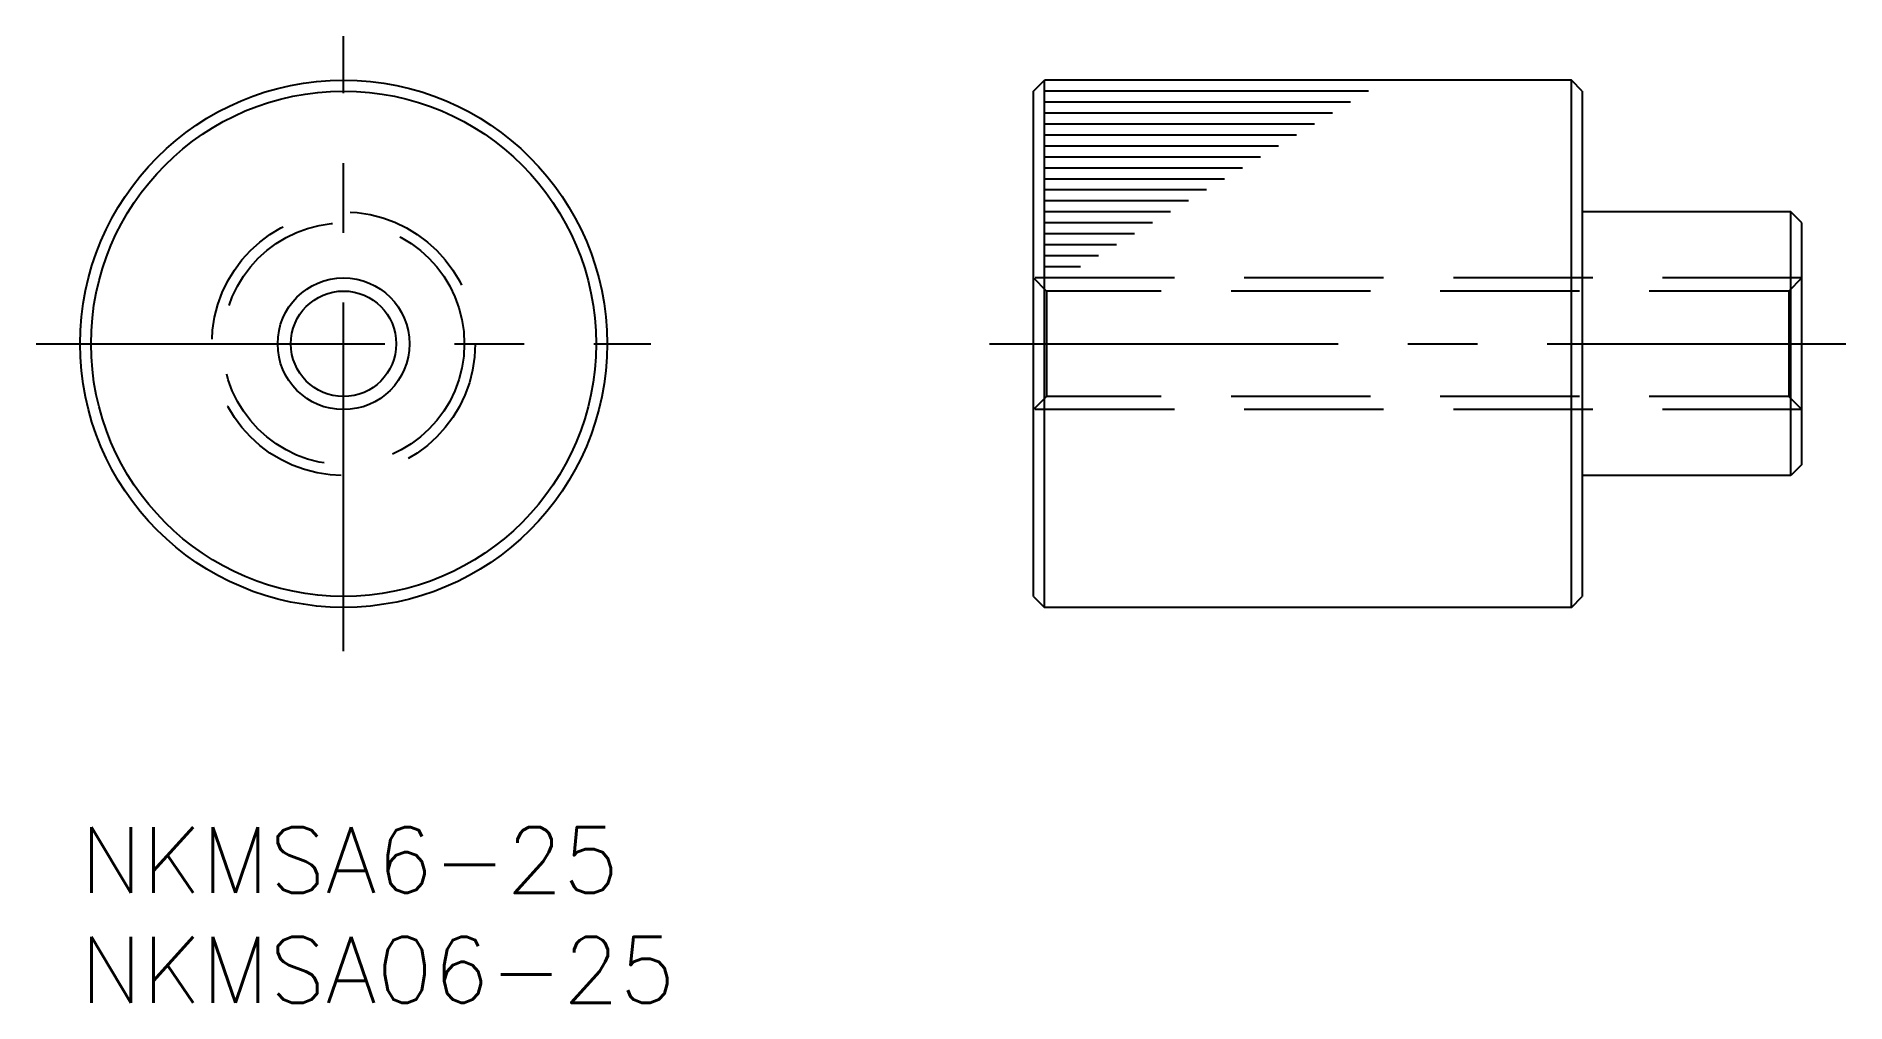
# Model space of a CAD drawing. Extents: x -2 to 80.4, y -8 to 36.
import ezdxf

# ---------------------------------------------------------------- set-up
doc = ezdxf.new("R2010")
doc.units = 0
doc.header["$LTSCALE"] = 0.5
doc.linetypes.add('CENTER', pattern=[50.8, 31.75, -6.35, 6.35, -6.35])
doc.linetypes.add('DASHED', pattern=[19.05, 12.7, -6.35])
for name, color, linetype in [('MSM_CENTER', 1, 'CENTER'), ('MSM_CONTINUOUS', 7, 'CONTINUOUS'), ('MSM_DASHED', 4, 'DASHED'), ('MSM_NARROW', 5, 'CONTINUOUS'), ('MSM_PART_NUMBER', 7, 'CONTINUOUS')]:
    doc.layers.add(name, color=color, linetype=linetype)
doc.styles.get("Standard").update_dxf_attribs({"font": 'txt.shx', "height": 3, "bigfont": 'bigfont.shx'})

# ---------------------------------------------------------------- blocks, each defined once
blk = doc.blocks.new('*U2')
at = {"layer": 'MSM_PART_NUMBER'}
blk.add_text('NKMSA6-25', height=3, dxfattribs=at).set_placement((0, -3))
blk = doc.blocks.new('*U3')
at = {"layer": 'MSM_PART_NUMBER'}
blk.add_text('NKMSA06-25', height=3, dxfattribs=at).set_placement((0, -8))

msp = doc.modelspace()

# ---------------------------------------------------------------- linework, layer by layer
at = {"layer": 'MSM_CENTER'}
for p, q in [((12, 8), (12, 36)), ((-2, 22), (26, 22)), ((41.421, 22), (80.421, 22))]:
    msp.add_line(p, q, dxfattribs=at)
at = {"layer": 'MSM_CONTINUOUS'}
for p, q in [((43.421, 33.5), (43.921, 34)), ((43.921, 10), (43.921, 34)), ((67.921, 34), (43.921, 34)), ((67.921, 10), (67.921, 34)), ((68.421, 33.5), (67.921, 34)), ((43.421, 10.5), (43.421, 33.5)), ((68.421, 33.5), (68.421, 10.5)), ((77.921, 28), (68.421, 28)), ((77.921, 16), (77.921, 28)), ((78.421, 27.5), (77.921, 28)), ((78.421, 16.5), (78.421, 27.5)), ((78.421, 16.5), (77.921, 16)), ((77.921, 16), (68.421, 16)), ((43.421, 10.5), (43.921, 10)), ((67.921, 10), (43.921, 10)), ((67.921, 10), (68.421, 10.5))]:
    msp.add_line(p, q, dxfattribs=at)
for radius in [12, 11.5, 2.4]:
    msp.add_circle((12, 22), radius, dxfattribs=at)
at = {"layer": 'MSM_DASHED'}
for p, q in [((78.421, 25), (43.421, 25)), ((44.021, 24.4), (43.421, 25)), ((77.821, 24.4), (78.421, 25)), ((44.021, 24.4), (44.021, 19.6)), ((77.821, 24.4), (44.021, 24.4)), ((77.821, 24.4), (77.821, 19.6)), ((44.021, 19.6), (43.421, 19)), ((78.421, 19), (43.421, 19)), ((77.821, 19.6), (44.021, 19.6)), ((77.821, 19.6), (78.421, 19))]:
    msp.add_line(p, q, dxfattribs=at)
for radius in [6, 5.5]:
    msp.add_circle((12, 22), radius, dxfattribs=at)
at = {"layer": 'MSM_NARROW'}
for p, q in [((58.68, 33.5), (43.921, 33.5)), ((57.86, 33), (43.921, 33)), ((57.041, 32.5), (43.921, 32.5)), ((56.221, 32), (43.921, 32)), ((55.401, 31.5), (43.921, 31.5)), ((54.582, 31), (43.921, 31)), ((53.762, 30.5), (43.921, 30.5)), ((52.943, 30), (43.921, 30)), ((52.123, 29.5), (43.921, 29.5)), ((51.303, 29), (43.921, 29)), ((50.484, 28.5), (43.921, 28.5)), ((49.664, 28), (43.921, 28)), ((48.844, 27.5), (43.921, 27.5)), ((48.025, 27), (43.921, 27)), ((47.205, 26.5), (43.921, 26.5)), ((46.385, 26), (43.921, 26)), ((45.566, 25.5), (43.921, 25.5))]:
    msp.add_line(p, q, dxfattribs=at)
msp.add_circle((12, 22), 3, dxfattribs=at)

# ---------------------------------------------------------------- block references
at = {"layer": 'MSM_CONTINUOUS'}
for name in ['*U2', '*U3']:
    msp.add_blockref(name, (0, 0), dxfattribs=at)

doc.saveas('drawing.dxf')
